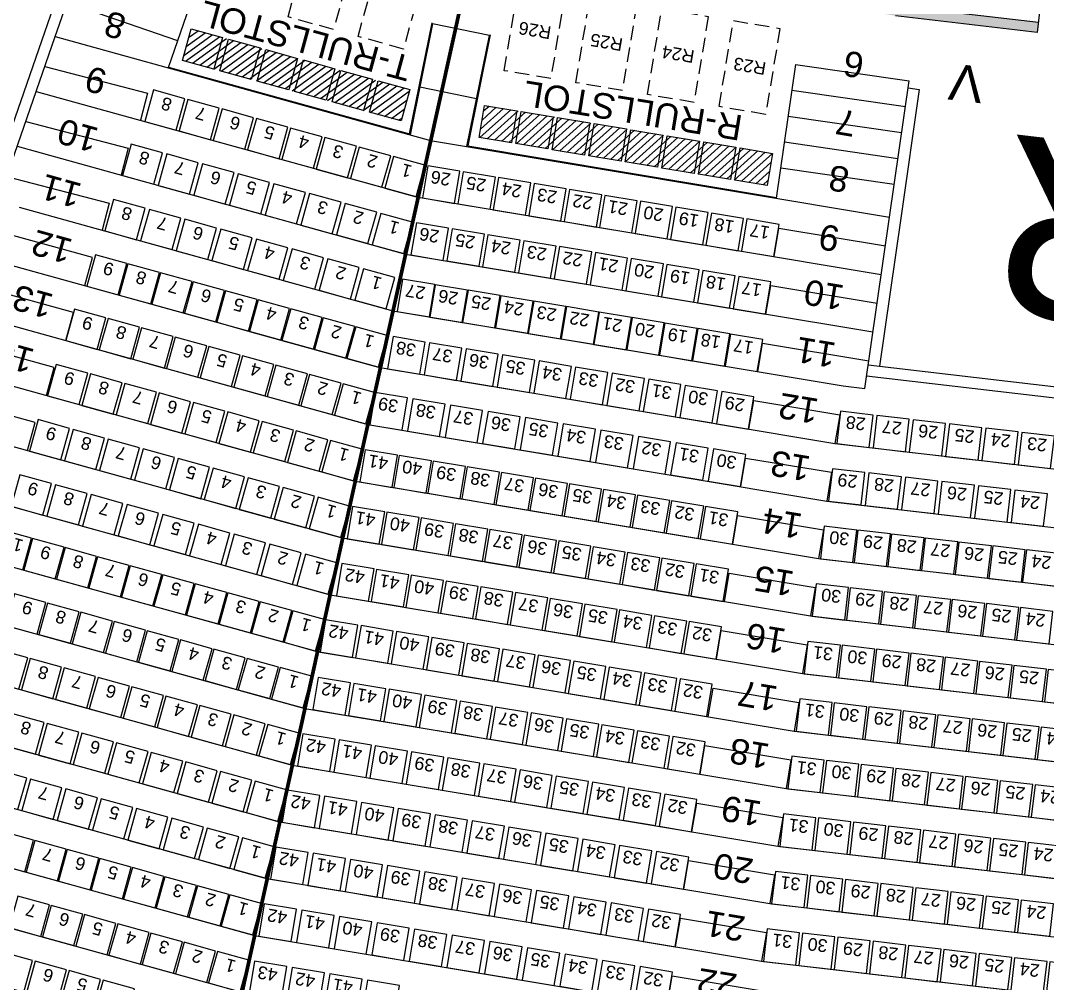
# Model space of a CAD drawing. Header units: millimetres. Extents: x 42980 to 202332, y 27411 to 140378.
# Drawn here: x 92238 to 106381, y 45975 to 59239 of the extents above; entities that cross this region are included whole.
import ezdxf
from ezdxf.enums import TextEntityAlignment as Align

# ---------------------------------------------------------------- set-up
doc = ezdxf.new("R2010")
doc.units = ezdxf.units.MM
doc.header["$LTSCALE"] = 100
doc.linetypes.add('DASHED_2', pattern=[3, 2, -1])
for name, color, linetype in [('A-3311-EA-', 3, 'CONTINUOUS'), ('A-3311-FYLL', 1, 'CONTINUOUS'), ('C-RADER', 252, 'CONTINUOUS'), ('D-RADER', 252, 'CONTINUOUS'), ('möblering', 42, 'CONTINUOUS'), ('R-RADER', 252, 'CONTINUOUS'), ('R-RADNUMMER', 4, 'CONTINUOUS'), ('R-RULLSTOLSPLATS', 1, 'DASHED_2'), ('R-STOLAR', 1, 'CONTINUOUS'), ('R-STOLAR MEDFÖLJARE', 1, 'CONTINUOUS'), ('R-STOLNR RULLSTOLSPLATS', 7, 'CONTINUOUS'), ('R-STOLNUMMER', 7, 'CONTINUOUS'), ('R-TRAPPA', 254, 'CONTINUOUS'), ('R-TRAPPA_TELE', 254, 'CONTINUOUS'), ('SEKTIONS_NR', 4, 'CONTINUOUS'), ('STOMME', 254, 'CONTINUOUS'), ('T-RADER', 252, 'CONTINUOUS'), ('T-RADNUMMER', 4, 'CONTINUOUS'), ('T-RULLSTOLSPLATS', 1, 'DASHED_2'), ('T-STOLAR', 1, 'CONTINUOUS'), ('T-STOLAR MEDFÖLJARE', 1, 'CONTINUOUS'), ('T-STOLNUMMER', 7, 'CONTINUOUS'), ('T-TRAPPA', 254, 'CONTINUOUS'), ('U-RADER', 252, 'CONTINUOUS')]:
    doc.layers.add(name, color=color, linetype=linetype)
doc.layers.add('SEKTIONER', color=4, linetype='CONTINUOUS', lineweight=70)
doc.styles.add('ARIAL', font='arial.ttf')

# ---------------------------------------------------------------- blocks, each defined once
blk = doc.blocks.new('KAJ')
at = {"layer": 'A-3311-FYLL'}
h = blk.add_hatch(color=256, dxfattribs=at)
h.paths.add_polyline_path([(-12514, -25024), (-12498, -24885), (-14444, -24658), (-20241, -23691), (-20271, -23827), (-14464, -24796)])
h.paths.add_polyline_path([(-26131, -21865), (-26185, -21995), (-24841, -22560), (-20271, -23827), (-20241, -23691), (-24795, -22427)])
at = {"layer": 'A-3311-EA-'}
for p, q in [((-14444, -24658), (-12498, -24885)), ((-12514, -25024), (-14464, -24796))]:
    blk.add_line(p, q, dxfattribs=at)

msp = doc.modelspace()

# ---------------------------------------------------------------- hatches: boundary and pattern name
at = {"layer": 'möblering'}
h = msp.add_hatch(dxfattribs=at)
h.set_pattern_fill('ANSI31', color=256, scale=25, angle=-9.0914, style=0)
h.set_pattern_definition([(35.90861, (174.176, 41623.48), (-46.552964, 64.29006), [])])
h.paths.add_polyline_path([(94466, 58691), (94587, 59125), (97599, 58289), (97477, 57856)])
h = msp.add_hatch(dxfattribs=at)
h.set_pattern_fill('ANSI31', color=256, scale=25, angle=-2.9823, style=0)
h.set_pattern_definition([(42.0177, (3205.36, 28015.93), (-53.130464, 58.97071), [])])
h.paths.add_polyline_path([(98555, 57628), (98629, 58071), (102593, 57410), (102520, 56966)])

# ---------------------------------------------------------------- linework, layer by layer
at = {"layer": 'C-RADER'}
msp.add_line((94276, 58599), (97594, 57678), dxfattribs=at)
at = {"layer": 'D-RADER'}
msp.add_line((98397, 57512), (102648, 56802), dxfattribs=at)
at = {"layer": 'R-RADER'}
for p, q in [((97886, 57587), (104205, 56533)), ((97713, 56805), (104091, 55741)), ((97540, 56022), (103977, 54949)), ((97367, 55240), (103566, 54206)), ((97193, 54458), (103454, 53414)), ((103566, 54206), (103865, 54171)), ((97020, 53676), (103342, 52621)), ((103454, 53414), (109449, 52714)), ((96847, 52894), (103229, 51829)), ((103342, 52621), (109378, 51916)), ((96674, 52112), (103117, 51037)), ((103229, 51829), (109307, 51119)), ((96500, 51330), (103005, 50244)), ((103117, 51037), (109236, 50322)), ((96327, 50547), (102893, 49452)), ((103005, 50244), (109165, 49525)), ((96154, 49765), (102780, 48660)), ((102893, 49452), (109094, 48728)), ((95981, 48983), (102668, 47867)), ((102780, 48660), (109023, 47931)), ((95807, 48201), (102556, 47075)), ((102668, 47867), (108952, 47134)), ((95634, 47419), (102443, 46283)), ((102556, 47075), (108881, 46336)), ((95461, 46637), (102331, 45490)), ((102443, 46283), (108810, 45539))]:
    msp.add_line(p, q, dxfattribs=at)
at = {"layer": 'R-RULLSTOLSPLATS'}
for points in [[(99096, 59731), (99738, 59624), (99540, 58441), (98899, 58548)], [(100083, 59567), (100724, 59460), (100526, 58276), (99885, 58383)], [(101069, 59403), (101710, 59296), (101513, 58112), (100872, 58219)], [(102055, 59238), (102697, 59131), (102499, 57947), (101858, 58054)]]:
    msp.add_lwpolyline(points, close=True, dxfattribs=at)
at = {"layer": 'R-STOLAR'}
for points in [[(98290, 57165), (97846, 57239), (97772, 56795), (98216, 56721)], [(98778, 57083), (98334, 57157), (98260, 56713), (98704, 56639)], [(99266, 57002), (98822, 57076), (98748, 56632), (99192, 56558)], [(99754, 56920), (99311, 56994), (99236, 56550), (99680, 56476)], [(100243, 56839), (99799, 56913), (99725, 56469), (100169, 56395)], [(100731, 56757), (100287, 56831), (100213, 56388), (100657, 56313)], [(101219, 56676), (100775, 56750), (100701, 56306), (101145, 56232)], [(101707, 56594), (101264, 56668), (101189, 56225), (101633, 56151)], [(102196, 56513), (101752, 56587), (101678, 56143), (102122, 56069)], [(98133, 56380), (97689, 56454), (97615, 56010), (98059, 55936)], [(102684, 56431), (102240, 56506), (102166, 56062), (102610, 55988)], [(98626, 56297), (98182, 56371), (98108, 55928), (98552, 55854)], [(99119, 56215), (98675, 56289), (98601, 55845), (99045, 55771)], [(99613, 56133), (99169, 56207), (99095, 55763), (99538, 55689)], [(100106, 56051), (99662, 56125), (99588, 55681), (100032, 55607)], [(100599, 55968), (100155, 56042), (100081, 55598), (100525, 55524)], [(101092, 55886), (100648, 55960), (100574, 55516), (101018, 55442)], [(101585, 55804), (101141, 55878), (101067, 55434), (101511, 55360)], [(102078, 55721), (101635, 55795), (101561, 55352), (102004, 55278)], [(97942, 55601), (97498, 55675), (97424, 55231), (97868, 55157)], [(98394, 55525), (97950, 55599), (97876, 55155), (98319, 55081)], [(102572, 55639), (102128, 55713), (102054, 55269), (102498, 55195)], [(98845, 55450), (98401, 55524), (98327, 55080), (98771, 55006)], [(99297, 55374), (98853, 55448), (98779, 55005), (99223, 54931)], [(99749, 55299), (99305, 55373), (99231, 54929), (99675, 54855)], [(100201, 55224), (99757, 55298), (99683, 54854), (100127, 54780)], [(100652, 55148), (100208, 55222), (100134, 54779), (100578, 54704)], [(101104, 55073), (100660, 55147), (100586, 54703), (101030, 54629)], [(101556, 54998), (101112, 55072), (101038, 54628), (101482, 54554)], [(97812, 54811), (97368, 54885), (97294, 54441), (97738, 54367)], [(102008, 54922), (101564, 54996), (101490, 54552), (101934, 54478)], [(102459, 54847), (102015, 54921), (101941, 54477), (102385, 54403)], [(98315, 54727), (97871, 54801), (97797, 54357), (98241, 54283)], [(98818, 54643), (98374, 54717), (98300, 54274), (98744, 54199)], [(99321, 54559), (98877, 54633), (98803, 54190), (99247, 54116)], [(99824, 54475), (99380, 54550), (99306, 54106), (99750, 54032)], [(100327, 54392), (99883, 54466), (99809, 54022), (100253, 53948)], [(100830, 54308), (100386, 54382), (100312, 53938), (100756, 53864)], [(101333, 54224), (100889, 54298), (100815, 53854), (101259, 53780)], [(101836, 54140), (101392, 54214), (101318, 53770), (101762, 53696)], [(97566, 54041), (97123, 54115), (97048, 53671), (97492, 53597)], [(98084, 53955), (97640, 54029), (97566, 53585), (98010, 53511)], [(102339, 54056), (101895, 54130), (101821, 53686), (102265, 53612)], [(98602, 53868), (98158, 53942), (98084, 53498), (98528, 53424)], [(99120, 53782), (98676, 53856), (98602, 53412), (99046, 53338)], [(99638, 53695), (99194, 53770), (99120, 53326), (99564, 53252)], [(103978, 53805), (103531, 53858), (103479, 53411), (103926, 53358)], [(104478, 53747), (104031, 53799), (103979, 53352), (104426, 53300)], [(104978, 53689), (104531, 53741), (104478, 53294), (104925, 53242)], [(100156, 53609), (99712, 53683), (99638, 53239), (100082, 53165)], [(105477, 53630), (105030, 53683), (104978, 53236), (105425, 53183)], [(105977, 53572), (105530, 53624), (105478, 53177), (105925, 53125)], [(100673, 53523), (100230, 53597), (100156, 53153), (100599, 53079)], [(101191, 53436), (100747, 53510), (100673, 53066), (101117, 52992)], [(106476, 53514), (106029, 53566), (105977, 53119), (106424, 53067)], [(97429, 53253), (96986, 53327), (96912, 52883), (97355, 52809)], [(101709, 53350), (101265, 53424), (101191, 52980), (101635, 52906)], [(102227, 53263), (101783, 53338), (101709, 52894), (102153, 52820)], [(97898, 53175), (97454, 53249), (97380, 52805), (97824, 52731)], [(98366, 53097), (97923, 53171), (97849, 52727), (98292, 52653)], [(98835, 53018), (98391, 53092), (98317, 52649), (98761, 52574)], [(103866, 53013), (103419, 53065), (103367, 52618), (103814, 52566)], [(99304, 52940), (98860, 53014), (98786, 52570), (99229, 52496)], [(99772, 52862), (99328, 52936), (99254, 52492), (99698, 52418)], [(104369, 52954), (103922, 53007), (103870, 52560), (104316, 52507)], [(104871, 52896), (104424, 52948), (104372, 52501), (104819, 52449)], [(100241, 52784), (99797, 52858), (99723, 52414), (100167, 52340)], [(100709, 52706), (100265, 52780), (100191, 52336), (100635, 52262)], [(105374, 52837), (104927, 52889), (104875, 52442), (105322, 52390)], [(105876, 52778), (105429, 52831), (105377, 52384), (105824, 52331)], [(106379, 52720), (105932, 52772), (105880, 52325), (106327, 52273)], [(101178, 52627), (100734, 52702), (100660, 52258), (101104, 52184)], [(101646, 52549), (101202, 52623), (101128, 52180), (101572, 52105)], [(97253, 52471), (96809, 52545), (96735, 52101), (97179, 52027)], [(102115, 52471), (101671, 52545), (101597, 52101), (102041, 52027)], [(97727, 52392), (97283, 52466), (97209, 52022), (97652, 51948)], [(98200, 52313), (97756, 52387), (97682, 51943), (98126, 51869)], [(98673, 52234), (98230, 52308), (98155, 51864), (98599, 51790)], [(99147, 52155), (98703, 52229), (98629, 51785), (99073, 51711)], [(103754, 52221), (103307, 52273), (103255, 51826), (103702, 51774)], [(104218, 52167), (103771, 52219), (103718, 51772), (104165, 51720)], [(99620, 52076), (99176, 52150), (99102, 51706), (99546, 51632)], [(100094, 51997), (99650, 52071), (99576, 51627), (100020, 51553)], [(104681, 52112), (104235, 52165), (104182, 51718), (104629, 51665)], [(105145, 52058), (104698, 52110), (104646, 51664), (105093, 51611)], [(105609, 52004), (105162, 52056), (105110, 51609), (105557, 51557)], [(100567, 51918), (100123, 51992), (100049, 51548), (100493, 51474)], [(101041, 51839), (100597, 51913), (100523, 51469), (100967, 51395)], [(106073, 51950), (105626, 52002), (105574, 51555), (106021, 51503)], [(106537, 51896), (106090, 51948), (106038, 51501), (106485, 51449)], [(101514, 51760), (101070, 51834), (100996, 51390), (101440, 51316)], [(97106, 51685), (96662, 51759), (96588, 51315), (97032, 51241)], [(97585, 51605), (97141, 51679), (97067, 51235), (97511, 51161)], [(101988, 51681), (101544, 51755), (101470, 51311), (101914, 51237)], [(98063, 51525), (97619, 51599), (97545, 51155), (97989, 51081)], [(98541, 51445), (98098, 51519), (98023, 51075), (98467, 51001)], [(103642, 51428), (103195, 51481), (103142, 51034), (103589, 50981)], [(99020, 51365), (98576, 51439), (98502, 50996), (98946, 50922)], [(99498, 51286), (99054, 51360), (98980, 50916), (99424, 50842)], [(104110, 51374), (103663, 51426), (103611, 50979), (104058, 50927)], [(104579, 51319), (104132, 51371), (104080, 50924), (104527, 50872)], [(99977, 51206), (99533, 51280), (99459, 50836), (99903, 50762)], [(100455, 51126), (100011, 51200), (99937, 50756), (100381, 50682)], [(105048, 51264), (104601, 51316), (104549, 50869), (104996, 50817)], [(105517, 51209), (105070, 51262), (105018, 50815), (105465, 50763)], [(105986, 51155), (105539, 51207), (105486, 50760), (105933, 50708)], [(100933, 51046), (100489, 51120), (100415, 50676), (100859, 50602)], [(106454, 51100), (106007, 51152), (105955, 50705), (106402, 50653)], [(96882, 50911), (96438, 50985), (96364, 50541), (96808, 50467)], [(101412, 50966), (100968, 51040), (100894, 50597), (101338, 50522)], [(101890, 50887), (101446, 50961), (101372, 50517), (101816, 50443)], [(97371, 50830), (96927, 50904), (96853, 50460), (97296, 50386)], [(97859, 50748), (97415, 50822), (97341, 50378), (97785, 50304)], [(98347, 50667), (97903, 50741), (97829, 50297), (98273, 50223)], [(98835, 50585), (98391, 50659), (98317, 50215), (98761, 50141)], [(103529, 50636), (103082, 50688), (103030, 50241), (103477, 50189)], [(104002, 50581), (103555, 50633), (103503, 50186), (103950, 50134)], [(99324, 50504), (98880, 50578), (98806, 50134), (99249, 50060)], [(99812, 50422), (99368, 50496), (99294, 50052), (99738, 49978)], [(104475, 50526), (104028, 50578), (103976, 50131), (104423, 50079)], [(104948, 50471), (104501, 50523), (104448, 50076), (104895, 50024)], [(100300, 50341), (99856, 50415), (99782, 49971), (100226, 49897)], [(105420, 50415), (104973, 50468), (104921, 50021), (105368, 49968)], [(105893, 50360), (105446, 50412), (105394, 49965), (105841, 49913)], [(106366, 50305), (105919, 50357), (105867, 49910), (106314, 49858)], [(100788, 50259), (100344, 50333), (100270, 49889), (100714, 49815)], [(101277, 50178), (100833, 50252), (100759, 49808), (101202, 49734)], [(106839, 50250), (106392, 50302), (106340, 49855), (106787, 49803)], [(96783, 50116), (96339, 50191), (96265, 49747), (96709, 49673)], [(97271, 50035), (96827, 50109), (96753, 49665), (97197, 49591)], [(101765, 50096), (101321, 50170), (101247, 49727), (101691, 49652)], [(97760, 49954), (97316, 50028), (97242, 49584), (97685, 49510)], [(98248, 49872), (97804, 49946), (97730, 49502), (98174, 49428)], [(98736, 49791), (98292, 49865), (98218, 49421), (98662, 49347)], [(99224, 49709), (98780, 49783), (98706, 49339), (99150, 49265)], [(103417, 49844), (102970, 49896), (102918, 49449), (103365, 49397)], [(103892, 49788), (103445, 49841), (103393, 49394), (103840, 49341)], [(104366, 49733), (103920, 49785), (103867, 49338), (104314, 49286)], [(99713, 49628), (99269, 49702), (99195, 49258), (99638, 49184)], [(104841, 49677), (104394, 49730), (104342, 49283), (104789, 49231)], [(105316, 49622), (104869, 49674), (104817, 49227), (105264, 49175)], [(100201, 49546), (99757, 49620), (99683, 49176), (100127, 49102)], [(100689, 49465), (100245, 49539), (100171, 49095), (100615, 49021)], [(105791, 49567), (105344, 49619), (105292, 49172), (105739, 49120)], [(106266, 49511), (105819, 49563), (105766, 49116), (106213, 49064)], [(106740, 49456), (106293, 49508), (106241, 49061), (106688, 49009)], [(96572, 49341), (96128, 49415), (96054, 48971), (96498, 48897)], [(101177, 49383), (100733, 49457), (100659, 49014), (101103, 48939)], [(101666, 49302), (101222, 49376), (101148, 48932), (101591, 48858)], [(97070, 49257), (96626, 49332), (96552, 48888), (96996, 48814)], [(97568, 49174), (97124, 49248), (97050, 48805), (97494, 48731)], [(98066, 49091), (97623, 49165), (97549, 48721), (97992, 48647)], [(98565, 49008), (98121, 49082), (98047, 48638), (98491, 48564)], [(103305, 49051), (102858, 49104), (102805, 48657), (103252, 48605)], [(99063, 48925), (98619, 48999), (98545, 48555), (98989, 48481)], [(103783, 48996), (103336, 49048), (103284, 48601), (103731, 48549)], [(104262, 48940), (103815, 48992), (103763, 48545), (104210, 48493)], [(104741, 48884), (104294, 48936), (104242, 48489), (104689, 48437)], [(99561, 48842), (99117, 48916), (99043, 48472), (99487, 48398)], [(100059, 48759), (99615, 48833), (99541, 48389), (99985, 48315)], [(105220, 48828), (104773, 48880), (104720, 48433), (105167, 48381)], [(105698, 48772), (105251, 48824), (105199, 48377), (105646, 48325)], [(100557, 48676), (100113, 48750), (100039, 48306), (100483, 48232)], [(101055, 48593), (100611, 48667), (100537, 48223), (100981, 48149)], [(106177, 48716), (105730, 48768), (105678, 48321), (106125, 48269)], [(106656, 48660), (106209, 48712), (106157, 48265), (106604, 48213)], [(96361, 48565), (95917, 48639), (95843, 48195), (96287, 48121)], [(96869, 48480), (96425, 48554), (96351, 48110), (96795, 48036)], [(101553, 48510), (101109, 48584), (101035, 48140), (101479, 48066)], [(97377, 48395), (96933, 48469), (96859, 48025), (97303, 47951)], [(97885, 48310), (97441, 48385), (97367, 47941), (97811, 47867)], [(98393, 48226), (97949, 48300), (97875, 47856), (98319, 47782)], [(103192, 48259), (102745, 48311), (102693, 47864), (103140, 47812)], [(103674, 48203), (103227, 48255), (103175, 47808), (103622, 47756)], [(98901, 48141), (98457, 48215), (98383, 47771), (98827, 47697)], [(99409, 48056), (98965, 48130), (98891, 47686), (99335, 47612)], [(104156, 48147), (103709, 48199), (103657, 47752), (104104, 47700)], [(104638, 48090), (104191, 48143), (104138, 47696), (104585, 47643)], [(105119, 48034), (104672, 48086), (104620, 47639), (105067, 47587)], [(99917, 47971), (99473, 48046), (99399, 47602), (99843, 47528)], [(100425, 47887), (99981, 47961), (99907, 47517), (100351, 47443)], [(105601, 47978), (105154, 48030), (105102, 47583), (105549, 47531)], [(106083, 47922), (105636, 47974), (105584, 47527), (106031, 47475)], [(96200, 47781), (95756, 47855), (95682, 47411), (96126, 47337)], [(100933, 47802), (100489, 47876), (100415, 47432), (100859, 47358)], [(106564, 47865), (106117, 47918), (106065, 47471), (106512, 47418)], [(96712, 47695), (96269, 47769), (96195, 47325), (96638, 47251)], [(97225, 47609), (96782, 47684), (96707, 47240), (97151, 47166)], [(101441, 47717), (100997, 47791), (100923, 47347), (101367, 47273)], [(97738, 47524), (97294, 47598), (97220, 47154), (97664, 47080)], [(103080, 47467), (102633, 47519), (102581, 47072), (103028, 47020)], [(98251, 47438), (97807, 47512), (97733, 47069), (98177, 46994)], [(98764, 47353), (98320, 47427), (98246, 46983), (98690, 46909)], [(103564, 47410), (103117, 47463), (103065, 47016), (103512, 46963)], [(104048, 47354), (103601, 47406), (103548, 46959), (103995, 46907)], [(99277, 47267), (98833, 47341), (98759, 46897), (99203, 46823)], [(99790, 47182), (99346, 47256), (99272, 46812), (99716, 46738)], [(104531, 47297), (104084, 47350), (104032, 46903), (104479, 46850)], [(105015, 47241), (104568, 47293), (104516, 46846), (104963, 46794)], [(105499, 47184), (105052, 47237), (104999, 46790), (105446, 46737)], [(100303, 47096), (99859, 47170), (99785, 46726), (100229, 46652)], [(105982, 47128), (105535, 47180), (105483, 46733), (105930, 46681)], [(106466, 47071), (106019, 47124), (105967, 46677), (106414, 46625)], [(96038, 46997), (95594, 47071), (95520, 46627), (95964, 46553)], [(96556, 46910), (96112, 46984), (96038, 46540), (96482, 46466)], [(100816, 47010), (100372, 47085), (100298, 46641), (100742, 46567)], [(101329, 46925), (100885, 46999), (100811, 46555), (101255, 46481)], [(97074, 46824), (96630, 46898), (96556, 46454), (97000, 46380)], [(97592, 46737), (97148, 46811), (97074, 46368), (97517, 46293)], [(98109, 46651), (97665, 46725), (97591, 46281), (98035, 46207)], [(102968, 46675), (102521, 46727), (102469, 46280), (102916, 46228)], [(103454, 46618), (103008, 46670), (102955, 46223), (103402, 46171)], [(98627, 46565), (98183, 46639), (98109, 46195), (98553, 46121)], [(99145, 46478), (98701, 46552), (98627, 46108), (99071, 46034)], [(103941, 46561), (103494, 46613), (103442, 46166), (103889, 46114)], [(104428, 46504), (103981, 46556), (103929, 46109), (104376, 46057)], [(99663, 46392), (99219, 46466), (99145, 46022), (99589, 45948)], [(104915, 46447), (104468, 46499), (104415, 46052), (104862, 46000)], [(105401, 46390), (104954, 46443), (104902, 45996), (105349, 45943)], [(95906, 46208), (95462, 46282), (95388, 45838), (95832, 45764)], [(100181, 46305), (99737, 46379), (99663, 45936), (100107, 45861)], [(100699, 46219), (100255, 46293), (100181, 45849), (100625, 45775)], [(105888, 46334), (105441, 46386), (105389, 45939), (105836, 45887)], [(106375, 46277), (105928, 46329), (105875, 45882), (106322, 45830)], [(106861, 46220), (106414, 46272), (106362, 45825), (106809, 45773)], [(96424, 46121), (95980, 46195), (95906, 45751), (96350, 45677)], [(96942, 46035), (96498, 46109), (96424, 45665), (96868, 45591)], [(101216, 46133), (100773, 46207), (100698, 45763), (101142, 45689)], [(97459, 45948), (97016, 46022), (96942, 45579), (97385, 45504)]]:
    msp.add_lwpolyline(points, close=True, dxfattribs=at)
at = {"layer": 'R-STOLAR MEDFÖLJARE'}
for points in [[(98629, 58071), (99072, 57997), (98998, 57554), (98555, 57628)], [(99132, 57988), (99575, 57914), (99501, 57470), (99058, 57544)], [(99635, 57904), (100079, 57830), (100004, 57386), (99561, 57460)], [(100138, 57820), (100582, 57746), (100508, 57302), (100064, 57376)], [(100641, 57736), (101085, 57662), (101011, 57218), (100567, 57292)], [(101144, 57652), (101588, 57578), (101514, 57134), (101070, 57208)], [(101647, 57568), (102091, 57494), (102017, 57050), (101573, 57124)], [(102150, 57484), (102594, 57410), (102520, 56966), (102076, 57040)]]:
    msp.add_lwpolyline(points, close=True, dxfattribs=at)
at = {"layer": 'R-TRAPPA'}
for p, q in [((102912, 58636), (102646, 56793)), ((102912, 58636), (104475, 58410)), ((104205, 56533), (104475, 58410)), ((102861, 58279), (104424, 58054)), ((102809, 57923), (104372, 57698)), ((102758, 57567), (104321, 57341)), ((102707, 57210), (104270, 56985)), ((103865, 54171), (104205, 56533)), ((102615, 55987), (102681, 56381)), ((102681, 56381), (104148, 56137)), ((102503, 55194), (102569, 55589)), ((102569, 55589), (104034, 55345)), ((102390, 54402), (102456, 54797)), ((102456, 54797), (103920, 54553))]:
    msp.add_line(p, q, dxfattribs=at)
for points in [[(104461, 58311), (104614, 58289), (104359, 56515)], [(104359, 56515), (104066, 54480)], [(103912, 54498), (109250, 53874)], [(103890, 54344), (109237, 53720)], [(102270, 53611), (102336, 54006), (103520, 53808), (103454, 53414)], [(102158, 52819), (102224, 53213), (103408, 53016), (103342, 52621)], [(102046, 52026), (102112, 52421), (103295, 52223), (103229, 51829)], [(101934, 51234), (101999, 51629), (103183, 51431), (103117, 51037)], [(101821, 50442), (101887, 50836), (103071, 50639), (103005, 50244)], [(101709, 49649), (101775, 50044), (102958, 49847), (102893, 49452)], [(101597, 48857), (101662, 49252), (102846, 49054), (102780, 48660)], [(101484, 48065), (101550, 48459), (102734, 48262), (102668, 47867)], [(101372, 47272), (101438, 47667), (102622, 47470), (102556, 47075)], [(101260, 46480), (101326, 46875), (102509, 46677), (102443, 46283)], [(101148, 45688), (101213, 46082), (102397, 45885), (102331, 45490)]]:
    msp.add_lwpolyline(points, dxfattribs=at)
at = {"layer": 'R-TRAPPA_TELE'}
msp.add_line((106849, 64370), (106238, 59076), dxfattribs=at)
at = {"layer": 'SEKTIONER'}
msp.add_line((99645, 65528), (93729, 38815), dxfattribs=at)
at = {"layer": 'STOMME'}
for points in [[(97594, 57678), (97905, 59206)], [(98385, 57504), (98696, 59035), (97912, 59194), (97602, 57666)], [(98708, 59043), (98397, 57512)], [(98519, 58162), (97735, 58321)]]:
    msp.add_lwpolyline(points, dxfattribs=at)
at = {"layer": 'T-RADER'}
for p, q in [((92716, 59021), (97886, 57587)), ((92453, 58264), (97713, 56805)), ((92190, 57507), (97540, 56022)), ((92219, 56668), (97367, 55240)), ((91956, 55911), (97193, 54458)), ((91693, 55154), (97020, 53676)), ((91430, 54397), (96847, 52894)), ((91167, 53639), (96674, 52112)), ((90904, 52882), (96500, 51330)), ((90641, 52125), (96327, 50547)), ((90378, 51368), (96154, 49765)), ((90115, 50610), (95981, 48983)), ((89852, 49853), (95807, 48201)), ((89589, 49096), (95634, 47419)), ((89326, 48339), (95461, 46637)), ((89063, 47582), (95288, 45854))]:
    msp.add_line(p, q, dxfattribs=at)
at = {"layer": 'T-RULLSTOLSPLATS'}
for points in [[(96243, 60446), (96870, 60272), (96549, 59116), (95922, 59289)], [(97207, 60178), (97833, 60004), (97512, 58847), (96886, 59021)]]:
    msp.add_lwpolyline(points, close=True, dxfattribs=at)
at = {"layer": 'T-STOLAR'}
for points in [[(94503, 58162), (94069, 58283), (93949, 57849), (94383, 57729)], [(94975, 58031), (94541, 58152), (94421, 57718), (94855, 57598)], [(95447, 57900), (95014, 58021), (94893, 57587), (95327, 57467)], [(95919, 57769), (95486, 57890), (95366, 57456), (95799, 57336)], [(96392, 57638), (95958, 57759), (95838, 57325), (96271, 57205)], [(96864, 57507), (96430, 57628), (96310, 57194), (96743, 57074)], [(94195, 57418), (93761, 57538), (93641, 57104), (94074, 56984)], [(97336, 57376), (96902, 57497), (96782, 57063), (97216, 56943)], [(94686, 57281), (94253, 57401), (94132, 56968), (94566, 56848)], [(97808, 57245), (97374, 57366), (97254, 56932), (97688, 56812)], [(95178, 57145), (94744, 57265), (94624, 56832), (95057, 56711)], [(95669, 57008), (95235, 57129), (95115, 56695), (95549, 56575)], [(96161, 56872), (95727, 56992), (95607, 56559), (96040, 56439)], [(96652, 56736), (96218, 56856), (96098, 56422), (96532, 56302)], [(93954, 56654), (93520, 56774), (93400, 56341), (93834, 56220)], [(97143, 56599), (96710, 56720), (96589, 56286), (97023, 56166)], [(94446, 56518), (94012, 56638), (93892, 56204), (94325, 56084)], [(97635, 56463), (97201, 56583), (97081, 56150), (97515, 56029)], [(94937, 56381), (94503, 56502), (94383, 56068), (94817, 55948)], [(95428, 56245), (94995, 56365), (94874, 55932), (95308, 55811)], [(95920, 56109), (95486, 56229), (95366, 55795), (95800, 55675)], [(93704, 55893), (93270, 56014), (93150, 55580), (93583, 55460)], [(96411, 55972), (95978, 56093), (95857, 55659), (96291, 55539)], [(94152, 55769), (93718, 55889), (93598, 55456), (94032, 55335)], [(96903, 55836), (96469, 55956), (96349, 55523), (96782, 55402)], [(94600, 55645), (94166, 55765), (94046, 55331), (94480, 55211)], [(97394, 55700), (96961, 55820), (96840, 55386), (97274, 55266)], [(95048, 55520), (94614, 55641), (94494, 55207), (94928, 55087)], [(95496, 55396), (95062, 55516), (94942, 55083), (95376, 54962)], [(95944, 55272), (95511, 55392), (95390, 54958), (95824, 54838)], [(93415, 55143), (92981, 55264), (92861, 54830), (93295, 54710)], [(96392, 55147), (95959, 55268), (95838, 54834), (96272, 54714)], [(93877, 55015), (93444, 55135), (93323, 54702), (93757, 54581)], [(96840, 55023), (96407, 55143), (96286, 54710), (96720, 54589)], [(97288, 54899), (96855, 55019), (96734, 54585), (97168, 54465)], [(94340, 54887), (93906, 55007), (93786, 54573), (94220, 54453)], [(94802, 54758), (94369, 54879), (94249, 54445), (94682, 54325)], [(95265, 54630), (94831, 54750), (94711, 54317), (95145, 54196)], [(95728, 54502), (95294, 54622), (95174, 54188), (95607, 54068)], [(93165, 54382), (92731, 54503), (92611, 54069), (93044, 53949)], [(96190, 54373), (95756, 54494), (95636, 54060), (96070, 53940)], [(93637, 54251), (93203, 54372), (93083, 53938), (93516, 53818)], [(96653, 54245), (96219, 54365), (96099, 53932), (96532, 53811)], [(94109, 54120), (93675, 54241), (93555, 53807), (93989, 53687)], [(97115, 54117), (96681, 54237), (96561, 53803), (96995, 53683)], [(94581, 53989), (94147, 54110), (94027, 53676), (94461, 53556)], [(95053, 53858), (94620, 53979), (94499, 53545), (94933, 53425)], [(92914, 53622), (92481, 53742), (92360, 53308), (92794, 53188)], [(95525, 53727), (95092, 53848), (94971, 53414), (95405, 53294)], [(93396, 53488), (92962, 53608), (92842, 53175), (93276, 53054)], [(95998, 53596), (95564, 53717), (95444, 53283), (95877, 53163)], [(93878, 53354), (93444, 53475), (93324, 53041), (93758, 52921)], [(96470, 53465), (96036, 53586), (95916, 53152), (96349, 53032)], [(94360, 53221), (93926, 53341), (93806, 52907), (94239, 52787)], [(96942, 53334), (96508, 53455), (96388, 53021), (96822, 52901)], [(94841, 53087), (94408, 53207), (94288, 52774), (94721, 52653)], [(95323, 52953), (94890, 53074), (94769, 52640), (95203, 52520)], [(92664, 52861), (92230, 52981), (92110, 52548), (92544, 52427)], [(95805, 52820), (95371, 52940), (95251, 52506), (95685, 52386)], [(93155, 52725), (92722, 52845), (92601, 52411), (93035, 52291)], [(96287, 52686), (95853, 52806), (95733, 52373), (96167, 52252)], [(93647, 52588), (93213, 52709), (93093, 52275), (93526, 52155)], [(96769, 52552), (96335, 52673), (96215, 52239), (96648, 52119)], [(94138, 52452), (93705, 52572), (93584, 52139), (94018, 52018)], [(94630, 52316), (94196, 52436), (94076, 52002), (94509, 51882)], [(92389, 52107), (91956, 52227), (91836, 51794), (92269, 51673)], [(95121, 52179), (94687, 52300), (94567, 51866), (95001, 51746)], [(92838, 51983), (92404, 52103), (92284, 51669), (92717, 51549)], [(95613, 52043), (95179, 52163), (95059, 51730), (95492, 51609)], [(93286, 51858), (92852, 51979), (92732, 51545), (93165, 51425)], [(96104, 51907), (95670, 52027), (95550, 51593), (95984, 51473)], [(93734, 51734), (93300, 51854), (93180, 51421), (93613, 51300)], [(96595, 51770), (96162, 51890), (96041, 51457), (96475, 51337)], [(94182, 51610), (93748, 51730), (93628, 51296), (94061, 51176)], [(94630, 51485), (94196, 51606), (94076, 51172), (94510, 51052)], [(95078, 51361), (94644, 51481), (94524, 51048), (94958, 50927)], [(92587, 51222), (92154, 51342), (92033, 50908), (92467, 50788)], [(95526, 51237), (95092, 51357), (94972, 50923), (95406, 50803)], [(93045, 51095), (92611, 51215), (92491, 50781), (92925, 50661)], [(95974, 51112), (95540, 51233), (95420, 50799), (95854, 50679)], [(93503, 50968), (93069, 51088), (92949, 50654), (93382, 50534)], [(96422, 50988), (95989, 51108), (95868, 50675), (96302, 50554)], [(93960, 50841), (93527, 50961), (93406, 50527), (93840, 50407)], [(94418, 50714), (93984, 50834), (93864, 50401), (94298, 50280)], [(94876, 50587), (94442, 50707), (94322, 50274), (94755, 50153)], [(92337, 50461), (91903, 50581), (91783, 50148), (92217, 50027)], [(95333, 50460), (94900, 50580), (94780, 50147), (95213, 50026)], [(92804, 50331), (92371, 50452), (92250, 50018), (92684, 49898)], [(95791, 50333), (95358, 50453), (95237, 50020), (95671, 49899)], [(93272, 50202), (92838, 50322), (92718, 49888), (93151, 49768)], [(96249, 50206), (95815, 50326), (95695, 49893), (96129, 49772)], [(93739, 50072), (93305, 50192), (93185, 49759), (93619, 49638)], [(94206, 49942), (93773, 50063), (93652, 49629), (94086, 49509)], [(94674, 49813), (94240, 49933), (94120, 49499), (94553, 49379)], [(95141, 49683), (94707, 49803), (94587, 49370), (95021, 49249)], [(92564, 49568), (92130, 49688), (92010, 49255), (92443, 49134)], [(95608, 49553), (95175, 49674), (95054, 49240), (95488, 49120)], [(93041, 49436), (92607, 49556), (92487, 49122), (92920, 49002)], [(96076, 49424), (95642, 49544), (95522, 49110), (95955, 48990)], [(93517, 49303), (93084, 49424), (92964, 48990), (93397, 48870)], [(93994, 49171), (93561, 49291), (93441, 48858), (93874, 48737)], [(94471, 49039), (94038, 49159), (93918, 48725), (94351, 48605)], [(94948, 48906), (94515, 49027), (94395, 48593), (94828, 48473)], [(92323, 48804), (91889, 48925), (91769, 48491), (92203, 48371)], [(95425, 48774), (94992, 48894), (94872, 48461), (95305, 48340)], [(92809, 48669), (92376, 48790), (92256, 48356), (92689, 48236)], [(93296, 48534), (92862, 48655), (92742, 48221), (93176, 48101)], [(95902, 48642), (95469, 48762), (95348, 48328), (95782, 48208)], [(93783, 48399), (93349, 48520), (93229, 48086), (93662, 47966)], [(94269, 48264), (93836, 48385), (93715, 47951), (94149, 47831)], [(94756, 48129), (94322, 48250), (94202, 47816), (94636, 47696)], [(95243, 47994), (94809, 48115), (94689, 47681), (95122, 47561)], [(92419, 47947), (91986, 48068), (91865, 47634), (92299, 47514)], [(92867, 47823), (92434, 47943), (92314, 47510), (92747, 47390)], [(95729, 47859), (95296, 47980), (95175, 47546), (95609, 47426)], [(93316, 47699), (92882, 47819), (92762, 47386), (93195, 47265)], [(93764, 47575), (93330, 47695), (93210, 47261), (93643, 47141)], [(94212, 47450), (93778, 47571), (93658, 47137), (94091, 47017)], [(94660, 47326), (94226, 47446), (94106, 47013), (94539, 46892)], [(95108, 47202), (94674, 47322), (94554, 46888), (94988, 46768)], [(92636, 47057), (92203, 47177), (92082, 46744), (92516, 46623)], [(95556, 47077), (95122, 47198), (95002, 46764), (95436, 46644)], [(93094, 46930), (92661, 47050), (92540, 46617), (92974, 46496)], [(93552, 46803), (93118, 46923), (92998, 46490), (93432, 46369)], [(94010, 46676), (93576, 46796), (93456, 46363), (93889, 46242)], [(94467, 46549), (94034, 46669), (93913, 46236), (94347, 46115)], [(94925, 46422), (94491, 46542), (94371, 46109), (94805, 45988)], [(92405, 46291), (91972, 46411), (91851, 45978), (92285, 45857)], [(95383, 46295), (94949, 46415), (94829, 45982), (95262, 45861)], [(92873, 46161), (92439, 46282), (92319, 45848), (92752, 45728)], [(93340, 46032), (92906, 46152), (92786, 45718), (93220, 45598)], [(93807, 45902), (93374, 46022), (93253, 45589), (93687, 45468)]]:
    msp.add_lwpolyline(points, close=True, dxfattribs=at)
at = {"layer": 'T-STOLAR MEDFÖLJARE'}
for points in [[(94587, 59125), (95021, 59005), (94900, 58571), (94467, 58691)], [(95102, 58982), (95536, 58862), (95416, 58428), (94982, 58548)], [(95618, 58839), (96052, 58718), (95931, 58285), (95498, 58405)], [(96133, 58696), (96567, 58575), (96447, 58142), (96013, 58262)], [(96649, 58553), (97083, 58432), (96962, 57999), (96529, 58119)], [(97164, 58409), (97598, 58289), (97478, 57856), (97044, 57976)]]:
    msp.add_lwpolyline(points, close=True, dxfattribs=at)
at = {"layer": 'T-TRAPPA'}
for p, q in [((92716, 59021), (93351, 60849)), ((92573, 59081), (93172, 60805)), ((94870, 60328), (94273, 58589)), ((91907, 57165), (92573, 59081)), ((91940, 56787), (92716, 59021))]:
    msp.add_line(p, q, dxfattribs=at)
for points in [[(92879, 59489), (94402, 58966)], [(92572, 58606), (93985, 58238), (93888, 57866)], [(92309, 57848), (93722, 57481), (93625, 57109)], [(92045, 57090), (93459, 56723), (93362, 56351)], [(93123, 55588), (93230, 55973), (92063, 56297), (91956, 55911)], [(92860, 54830), (92966, 55216), (91800, 55539), (91693, 55154)], [(92597, 54073), (92703, 54459), (91537, 54782), (91430, 54397)], [(92333, 53316), (92440, 53701), (91274, 54025), (91167, 53639)]]:
    msp.add_lwpolyline(points, dxfattribs=at)

# ---------------------------------------------------------------- block references
at = {"layer": 'U-RADER'}
msp.add_blockref('KAJ', (118753, 84100), dxfattribs=at)

# ---------------------------------------------------------------- texts
at = {"layer": 'R-RADNUMMER', "style": 'ARIAL'}
for s, p in [('6', (103874, 58783)), ('7', (103768, 57980)), ('8', (103669, 57208)), ('9', (103537, 56395)), ('10', (103600, 55588)), ('11', (103487, 54796)), ('12', (103248, 54024)), ('13', (103136, 53232)), ('14', (103024, 52440)), ('15', (102911, 51647)), ('16', (102799, 50855)), ('17', (102687, 50063)), ('18', (102574, 49270)), ('19', (102462, 48478)), ('20', (102350, 47686)), ('21', (102238, 46893)), ('22', (102125, 46101))]:
    msp.add_text(s, height=350, rotation=170.5183, dxfattribs=at).set_placement(p)
at = {"layer": 'R-STOLNR RULLSTOLSPLATS', "style": 'ARIAL'}
for s, p in [('R26', (99345, 59242)), ('R25', (100331, 59078)), ('R24', (101318, 58914)), ('R23', (102304, 58749))]:
    msp.add_text(s, height=175, rotation=170.5279, dxfattribs=at).set_placement(p, align=Align.BOTTOM_CENTER)
at = {"layer": 'R-STOLNUMMER', "style": 'ARIAL'}
for s, rotation, p in [('26', 170.5279, (98047, 57205)), ('25', 170.5279, (98535, 57124)), ('24', 170.5279, (99024, 57042)), ('23', 170.5279, (99512, 56961)), ('22', 170.5279, (100000, 56879)), ('21', 170.5279, (100488, 56798)), ('20', 170.5279, (100977, 56716)), ('19', 170.5279, (101465, 56635)), ('18', 170.5279, (101953, 56553)), ('17', 170.5279, (102441, 56472)), ('26', 170.5279, (97890, 56420)), ('25', 170.5279, (98384, 56338)), ('24', 170.5279, (98877, 56256)), ('23', 170.5279, (99370, 56173)), ('22', 170.5279, (99863, 56091)), ('21', 170.5279, (100356, 56009)), ('20', 170.5279, (100849, 55926)), ('19', 170.5279, (101343, 55844)), ('18', 170.5279, (101836, 55762)), ('27', 170.5279, (97699, 55641)), ('17', 170.5279, (102329, 55680)), ('26', 170.5279, (98151, 55566)), ('25', 170.5279, (98603, 55490)), ('24', 170.5279, (99054, 55415)), ('23', 170.5279, (99506, 55340)), ('22', 170.5279, (99958, 55264)), ('21', 170.5279, (100410, 55189)), ('20', 170.5279, (100861, 55113)), ('19', 170.5279, (101313, 55038)), ('18', 170.5279, (101765, 54963)), ('38', 170.5279, (97569, 54852)), ('17', 170.5279, (102217, 54887)), ('37', 170.5279, (98072, 54768)), ('36', 170.5279, (98575, 54684)), ('35', 170.5279, (99078, 54600)), ('34', 170.5279, (99581, 54516)), ('33', 170.5279, (100084, 54432)), ('32', 170.5279, (100587, 54348)), ('31', 170.5279, (101091, 54264)), ('39', 170.5279, (97324, 54082)), ('30', 170.5279, (101594, 54180)), ('29', 170.5279, (102097, 54096)), ('38', 170.5279, (97842, 53995)), ('37', 170.5279, (98359, 53909)), ('36', 170.5279, (98877, 53822)), ('28', 173.34, (103755, 53832)), ('35', 170.5279, (99395, 53736)), ('34', 170.5279, (99913, 53650)), ('27', 173.34, (104254, 53773)), ('26', 173.34, (104754, 53715)), ('25', 173.34, (105254, 53657)), ('33', 170.5279, (100431, 53563)), ('24', 173.34, (105753, 53598)), ('23', 173.34, (106253, 53540)), ('32', 170.5279, (100949, 53477)), ('31', 170.5279, (101467, 53390)), ('41', 170.5279, (97187, 53293)), ('40', 170.5279, (97655, 53215)), ('30', 170.5279, (101984, 53304)), ('39', 170.5279, (98124, 53137)), ('38', 170.5279, (98592, 53059)), ('37', 170.5279, (99061, 52981)), ('29', 173.34, (103643, 53039)), ('28', 173.34, (104145, 52981)), ('36', 170.5279, (99529, 52902)), ('35', 170.5279, (99998, 52824)), ('27', 173.34, (104648, 52922)), ('26', 173.34, (105150, 52863)), ('25', 173.34, (105653, 52804)), ('34', 170.5279, (100466, 52746)), ('33', 170.5279, (100935, 52668)), ('24', 173.34, (106156, 52746)), ('41', 170.5279, (97010, 52512)), ('32', 170.5279, (101404, 52590)), ('31', 170.5279, (101872, 52512)), ('40', 170.5279, (97484, 52433)), ('39', 170.5279, (97957, 52354)), ('38', 170.5279, (98431, 52275)), ('30', 173.34, (103530, 52247)), ('37', 170.5279, (98904, 52196)), ('36', 170.5279, (99378, 52117)), ('29', 173.34, (103994, 52193)), ('28', 173.34, (104458, 52139)), ('35', 170.5279, (99851, 52038)), ('34', 170.5279, (100325, 51959)), ('27', 173.34, (104922, 52084)), ('26', 173.34, (105386, 52030)), ('25', 173.34, (105850, 51976)), ('33', 170.5279, (100798, 51880)), ('32', 170.5279, (101272, 51801)), ('24', 173.34, (106313, 51922)), ('42', 170.5279, (96864, 51725)), ('31', 170.5279, (101745, 51722)), ('41', 170.5279, (97342, 51645)), ('40', 170.5279, (97820, 51566)), ('39', 170.5279, (98299, 51486)), ('38', 170.5279, (98777, 51406)), ('30', 173.34, (103418, 51455)), ('29', 173.34, (103887, 51400)), ('37', 170.5279, (99256, 51326)), ('36', 170.5279, (99734, 51246)), ('28', 173.34, (104356, 51345)), ('27', 173.34, (104824, 51290)), ('26', 173.34, (105293, 51236)), ('35', 170.5279, (100212, 51166)), ('25', 173.34, (105762, 51181)), ('24', 173.34, (106231, 51126)), ('42', 170.5279, (96640, 50951)), ('34', 170.5279, (100691, 51087)), ('33', 170.5279, (101169, 51007)), ('41', 170.5279, (97128, 50870)), ('32', 170.5279, (101647, 50927)), ('40', 170.5279, (97616, 50789)), ('39', 170.5279, (98104, 50707)), ('38', 170.5279, (98593, 50626)), ('37', 170.5279, (99081, 50544)), ('31', 173.34, (103306, 50662)), ('30', 173.34, (103779, 50607)), ('29', 173.34, (104251, 50552)), ('36', 170.5279, (99569, 50463)), ('35', 170.5279, (100057, 50381)), ('28', 173.34, (104724, 50497)), ('27', 173.34, (105197, 50441)), ('26', 173.34, (105670, 50386)), ('34', 170.5279, (100546, 50300)), ('25', 173.34, (106142, 50331)), ('42', 170.5279, (96540, 50157)), ('33', 170.5279, (101034, 50218)), ('32', 170.5279, (101522, 50137)), ('41', 170.5279, (97029, 50075)), ('40', 170.5279, (97517, 49994)), ('39', 170.5279, (98005, 49913)), ('38', 170.5279, (98493, 49831)), ('31', 173.34, (103193, 49870)), ('37', 170.5279, (98982, 49750)), ('30', 173.34, (103668, 49814)), ('29', 173.34, (104143, 49759)), ('28', 173.34, (104618, 49704)), ('36', 170.5279, (99470, 49668)), ('35', 170.5279, (99958, 49587)), ('27', 173.34, (105093, 49648)), ('26', 173.34, (105567, 49593)), ('25', 173.34, (106042, 49537)), ('34', 170.5279, (100446, 49505)), ('33', 170.5279, (100935, 49424)), ('24', 173.34, (106517, 49482)), ('42', 170.5279, (96329, 49381)), ('41', 170.5279, (96828, 49298)), ('32', 170.5279, (101423, 49342)), ('40', 170.5279, (97326, 49215)), ('39', 170.5279, (97824, 49132)), ('38', 170.5279, (98322, 49049)), ('31', 173.34, (103081, 49078)), ('30', 173.34, (103560, 49022)), ('37', 170.5279, (98820, 48966)), ('36', 170.5279, (99318, 48882)), ('29', 173.34, (104039, 48966)), ('28', 173.34, (104517, 48910)), ('27', 173.34, (104996, 48854)), ('35', 170.5279, (99816, 48799)), ('34', 170.5279, (100314, 48716)), ('26', 173.34, (105475, 48798)), ('25', 173.34, (105954, 48742)), ('42', 170.5279, (96119, 48605)), ('33', 170.5279, (100813, 48633)), ('32', 170.5279, (101311, 48550)), ('24', 173.34, (106432, 48686)), ('41', 170.5279, (96627, 48520)), ('40', 170.5279, (97135, 48436)), ('39', 170.5279, (97643, 48351)), ('38', 170.5279, (98150, 48266)), ('31', 173.34, (102969, 48285)), ('37', 170.5279, (98658, 48181)), ('30', 173.34, (103451, 48229)), ('29', 173.34, (103932, 48173)), ('36', 170.5279, (99166, 48097)), ('35', 170.5279, (99674, 48012)), ('28', 173.34, (104414, 48117)), ('27', 173.34, (104896, 48060)), ('26', 173.34, (105378, 48004)), ('34', 170.5279, (100182, 47927)), ('33', 170.5279, (100690, 47842)), ('25', 173.34, (105859, 47948)), ('24', 173.34, (106341, 47892)), ('42', 170.5279, (95957, 47821)), ('41', 170.5279, (96470, 47736)), ('32', 170.5279, (101198, 47758)), ('40', 170.5279, (96983, 47650)), ('39', 170.5279, (97496, 47564)), ('38', 170.5279, (98009, 47479)), ('31', 173.34, (102857, 47493)), ('30', 173.34, (103340, 47436)), ('37', 170.5279, (98522, 47393)), ('36', 170.5279, (99034, 47308)), ('29', 173.34, (103824, 47380)), ('28', 173.34, (104308, 47323)), ('35', 170.5279, (99547, 47222)), ('34', 170.5279, (100060, 47137)), ('27', 173.34, (104791, 47267)), ('26', 173.34, (105275, 47211)), ('25', 173.34, (105759, 47154)), ('42', 170.5279, (95795, 47037)), ('33', 170.5279, (100573, 47051)), ('24', 173.34, (106243, 47098)), ('41', 170.5279, (96313, 46951)), ('40', 170.5279, (96831, 46864)), ('32', 170.5279, (101086, 46965)), ('39', 170.5279, (97349, 46778)), ('38', 170.5279, (97867, 46691)), ('37', 170.5279, (98385, 46605)), ('31', 173.34, (102744, 46701)), ('30', 173.34, (103231, 46644)), ('29', 173.34, (103718, 46587)), ('36', 170.5279, (98902, 46519)), ('35', 170.5279, (99420, 46432)), ('28', 173.34, (104204, 46530)), ('27', 173.34, (104691, 46473)), ('34', 170.5279, (99938, 46346)), ('26', 173.34, (105178, 46416)), ('25', 173.34, (105664, 46360)), ('24', 173.34, (106151, 46303)), ('43', 170.5279, (95663, 46248)), ('42', 170.5279, (96181, 46162)), ('33', 170.5279, (100456, 46259)), ('32', 170.5279, (100974, 46173)), ('41', 170.5279, (96699, 46075))]:
    msp.add_text(s, height=175, rotation=rotation, dxfattribs=at).set_placement(p, align=Align.BOTTOM_CENTER)
at = {"layer": 'SEKTIONS_NR', "style": 'ARIAL'}
for s, rotation, p in [('T-RULLSTOL', 164.77, (96208, 59129)), ('R-RULLSTOL', 170.8, (100698, 58171))]:
    msp.add_text(s, height=350, rotation=rotation, dxfattribs=at).set_placement(p, align=Align.CENTER)
for s, height, p in [('V', 500, (105521, 58596)), ('R', 2500, (108301, 57396))]:
    msp.add_text(s, height=height, rotation=173.34, dxfattribs=at).set_placement(p)
at = {"layer": 'T-RADNUMMER', "style": 'ARIAL'}
for s, p in [('8', (93716, 59305)), ('9', (93453, 58547)), ('10', (93335, 57751)), ('11', (93103, 56985)), ('12', (92977, 56218)), ('13', (92714, 55461)), ('14', (92451, 54704))]:
    msp.add_text(s, height=350, rotation=164.4842, dxfattribs=at).set_placement(p)
at = {"layer": 'T-STOLNUMMER', "style": 'ARIAL'}
for s, p in [('8', (94286, 58222)), ('7', (94758, 58091)), ('6', (95230, 57960)), ('5', (95703, 57829)), ('4', (96175, 57698)), ('8', (93978, 57478)), ('3', (96647, 57567)), ('7', (94469, 57341)), ('2', (97119, 57436)), ('6', (94961, 57205)), ('1', (97591, 57305)), ('5', (95452, 57069)), ('4', (95944, 56932)), ('3', (96435, 56796)), ('8', (93737, 56714)), ('2', (96927, 56660)), ('7', (94229, 56578)), ('1', (97418, 56523)), ('6', (94720, 56442)), ('5', (95212, 56305)), ('4', (95703, 56169)), ('9', (93487, 55953)), ('3', (96194, 56032)), ('8', (93935, 55829)), ('2', (96686, 55896)), ('1', (97177, 55760)), ('7', (94383, 55705)), ('6', (94831, 55581)), ('5', (95279, 55456)), ('9', (93198, 55203)), ('4', (95727, 55332)), ('3', (96175, 55208)), ('8', (93661, 55075)), ('2', (96623, 55083)), ('7', (94123, 54947)), ('1', (97072, 54959)), ('6', (94586, 54818)), ('5', (95048, 54690)), ('4', (95511, 54562)), ('9', (92948, 54443)), ('3', (95973, 54433)), ('8', (93420, 54312)), ('2', (96436, 54305)), ('7', (93892, 54181)), ('1', (96898, 54177)), ('6', (94364, 54050)), ('5', (94836, 53919)), ('4', (95309, 53788)), ('9', (92697, 53682)), ('3', (95781, 53657)), ('8', (93179, 53548)), ('2', (96253, 53526)), ('7', (93661, 53415)), ('1', (96725, 53395)), ('6', (94143, 53281)), ('5', (94625, 53147)), ('4', (95106, 53013)), ('9', (92447, 52921)), ('3', (95588, 52880)), ('8', (92939, 52785)), ('2', (96070, 52746)), ('7', (93430, 52648)), ('6', (93921, 52512)), ('1', (96552, 52612)), ('5', (94413, 52376)), ('4', (94904, 52239)), ('10', (92173, 52167)), ('3', (95396, 52103)), ('9', (92621, 52043)), ('2', (95887, 51967)), ('8', (93069, 51918)), ('1', (96379, 51830)), ('7', (93517, 51794)), ('6', (93965, 51670)), ('5', (94413, 51545)), ('4', (94861, 51421)), ('9', (92370, 51282)), ('3', (95309, 51297)), ('8', (92828, 51155)), ('2', (95757, 51172)), ('7', (93286, 51028)), ('1', (96205, 51048)), ('6', (93744, 50901)), ('5', (94201, 50774)), ('4', (94659, 50647)), ('8', (92587, 50391)), ('3', (95117, 50520)), ('2', (95574, 50393)), ('7', (93055, 50262)), ('1', (96032, 50266)), ('6', (93522, 50132)), ('5', (93989, 50003)), ('4', (94457, 49873)), ('3', (94924, 49743)), ('8', (92347, 49628)), ('2', (95391, 49614)), ('7', (92824, 49496)), ('1', (95859, 49484)), ('6', (93301, 49363)), ('5', (93778, 49231)), ('4', (94255, 49099)), ('3', (94732, 48966)), ('2', (95209, 48834)), ('7', (92593, 48730)), ('1', (95686, 48702)), ('6', (93079, 48595)), ('5', (93566, 48460)), ('4', (94052, 48325)), ('3', (94539, 48190)), ('2', (95026, 48055)), ('7', (92651, 47883)), ('1', (95512, 47920)), ('6', (93099, 47759)), ('5', (93547, 47635)), ('4', (93995, 47510)), ('3', (94443, 47386)), ('2', (94891, 47262)), ('1', (95339, 47137)), ('7', (92420, 47117)), ('6', (92877, 46990)), ('5', (93335, 46863)), ('4', (93793, 46736)), ('3', (94250, 46609)), ('2', (94708, 46482)), ('1', (95166, 46355)), ('6', (92656, 46221)), ('5', (93123, 46092))]:
    msp.add_text(s, height=175, rotation=164.4938, dxfattribs=at).set_placement(p, align=Align.BOTTOM_CENTER)

doc.saveas('drawing.dxf')
